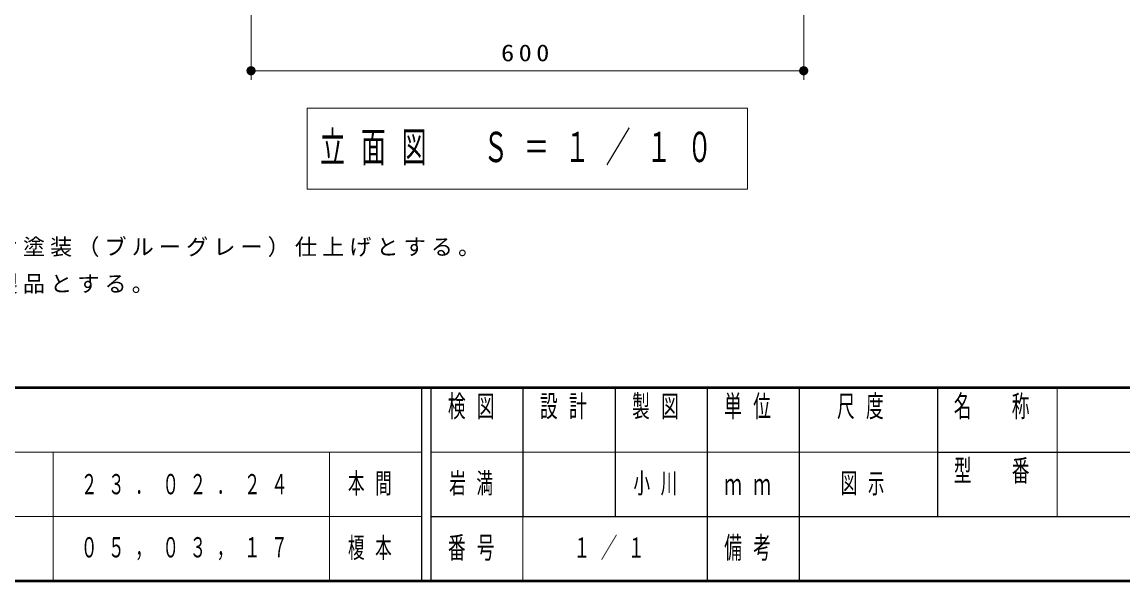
# Model space of a CAD drawing. Units: millimetres on the paper, scale 1:10. Extents: x -365 to 0, y 0 to 257.
# Drawn here: x -281.9 to -162.4, y 0 to 60.7 of the extents above; entities that cross this region are included whole.
import ezdxf

# ---------------------------------------------------------------- set-up
doc = ezdxf.new("R2010")
doc.units = ezdxf.units.MM
doc.layers.add('1_10', color=7, linetype='Continuous', lineweight=13)
doc.layers.add('NAKAMURA図枠', color=7, linetype='Continuous', lineweight=13)
doc.layers.add('99', color=7, linetype='Continuous')
doc.layers.add('CLASS1', color=7, linetype='Continuous')
doc.styles.add('ＭＳ ゴシック', font='')
doc.styles.get('ＭＳ ゴシック').set_extended_font_data('MS Gothic')

# ---------------------------------------------------------------- blocks, each defined once
blk = doc.blocks.new('filled_dot')
at = {"color": 0, "linetype": 'Continuous', "lineweight": -2, "const_width": 1.25}
blk.add_lwpolyline([(-0.625, 0, 1), (0.625, 0, 1)], format="xyb", close=True, dxfattribs=at)

msp = doc.modelspace()

# ---------------------------------------------------------------- linework, layer by layer
at = {"layer": '1_10'}
for p, q in [((-257.02, 70.418), (-257.02, 54.418)), ((-197.02, 70.418), (-197.02, 54.418)), ((-197.02, 55.418), (-257.02, 55.418)), ((-250.92, 51.353), (-250.92, 42.553)), ((-203.12, 51.353), (-250.92, 51.353)), ((-203.12, 42.553), (-203.12, 51.353)), ((-250.92, 42.553), (-203.12, 42.553))]:
    msp.add_line(p, q, dxfattribs=at)
at = {"layer": 'NAKAMURA図枠', "lineweight": 50}
for p, q in [((-365, 21), (0, 21)), ((-365, 0), (0, 0))]:
    msp.add_line(p, q, dxfattribs=at)
at = {"layer": 'NAKAMURA図枠', "lineweight": 25}
for p, q in [((-238.5, 21), (-238.5, 0)), ((-237.5, 21), (-237.5, 0)), ((-227.5, 21), (-227.5, 7)), ((-217.5, 21), (-217.5, 7)), ((-207.5, 21), (-207.5, 0)), ((-197.5, 21), (-197.5, 7)), ((-182.5, 21), (-182.5, 7)), ((-182.5, 14), (-70, 14)), ((-237.5, 7), (0, 7)), ((-197.5, 7), (-197.5, 0))]:
    msp.add_line(p, q, dxfattribs=at)
at = {"layer": 'NAKAMURA図枠'}
for p, q in [((-169.5, 21), (-169.5, 7)), ((-365, 14), (-238.5, 14)), ((-278.5, 14), (-278.5, 0)), ((-248.5, 14), (-248.5, 0)), ((-237.5, 14), (-182.5, 14)), ((-365, 7), (-238.5, 7)), ((-227.5, 7), (-227.5, 0))]:
    msp.add_line(p, q, dxfattribs=at)

# ---------------------------------------------------------------- block references
at = {"layer": '1_10', "xscale": 0.4, "yscale": 0.4}
msp.add_blockref('filled_dot', (-257.02, 55.418), dxfattribs=at)
at = {"layer": '1_10', "xscale": 0.4, "yscale": 0.4, "rotation": 180}
msp.add_blockref('filled_dot', (-197.02, 55.418), dxfattribs=at)

# ---------------------------------------------------------------- texts
at = {"layer": '1_10', "style": 'ＭＳ ゴシック'}
for s, insert, char_height, attachment_point in [('\\T1.33;\\W1.15;600', (-227.02, 56.418), 1.833, 8), ('\\T1.64;\\W0.6;立面図\u3000Ｓ＝１／１０', (-249.52, 46.953), 3.299, 4)]:
    msp.add_mtext(s, dxfattribs=dict(at, insert=insert, char_height=char_height, attachment_point=attachment_point))
at = {"layer": '99', "char_height": 2.199, "attachment_point": 4, "style": 'ＭＳ ゴシック'}
for s, insert in [('\\T1.64;\\W0.6;本間', (-246.5, 10.5)), ('\\T1.64;\\W0.6;岩満', (-235.5, 10.5)), ('\\T1.64;\\W0.6;小川', (-215.5, 10.5)), ('\\T1.64;\\W0.6;２３．０２．２４', (-275.5, 10.5)), ('\\T1.64;\\W0.6;図示', (-193, 10.5)), ('\\T1.64;\\W0.6;０５，０３，１７', (-275.5, 3.5)), ('\\T1.64;\\W0.6;榎本', (-246.5, 3.5)), ('\\T1.64;\\W0.6;１／１', (-222, 3.5))]:
    msp.add_mtext(s, dxfattribs=dict(at, insert=insert))
at = {"layer": 'CLASS1', "char_height": 1.76, "attachment_point": 7, "style": 'ＭＳ ゴシック'}
for s, insert in [('\\T1.23;本体は、アルミ鋳物ＡＣ３Ａとし、アクリル樹脂塗料焼付け塗装（ブルーグレー）仕上げとする。', (-361.515, 35.183)), ('\\T1.23;本製品は、（一社）日本公園施設業協会賠償責任保険加入製品とする。', (-361.515, 31.183))]:
    msp.add_mtext(s, dxfattribs=dict(at, insert=insert))
at = {"layer": 'NAKAMURA図枠', "char_height": 2.346, "style": 'ＭＳ ゴシック'}
for s, insert, attachment_point in [('\\T1.64;\\W0.6;検図', (-232.5, 20.167), 2), ('\\T1.64;\\W0.6;設計', (-222.5, 20.167), 2), ('\\T1.64;\\W0.6;製図', (-212.5, 20.167), 2), ('\\T1.64;\\W0.6;単位', (-202.5, 20.167), 2), ('\\T1.64;\\W0.6;尺度', (-190.25, 20.167), 2), ('\\T1.64;\\W0.6;名\u3000称', (-176, 20.167), 2), ('\\T1.64;\\W0.6;型\u3000番', (-176, 13.167), 2), ('\\T1.64;\\W0.6;ｍｍ', (-202.5, 10.5), 5), ('\\T1.64;\\W0.6;番号', (-232.5, 3.5), 5), ('\\T1.64;\\W0.6;備考', (-202.5, 3.5), 5)]:
    msp.add_mtext(s, dxfattribs=dict(at, insert=insert, attachment_point=attachment_point))

doc.saveas('drawing.dxf')
